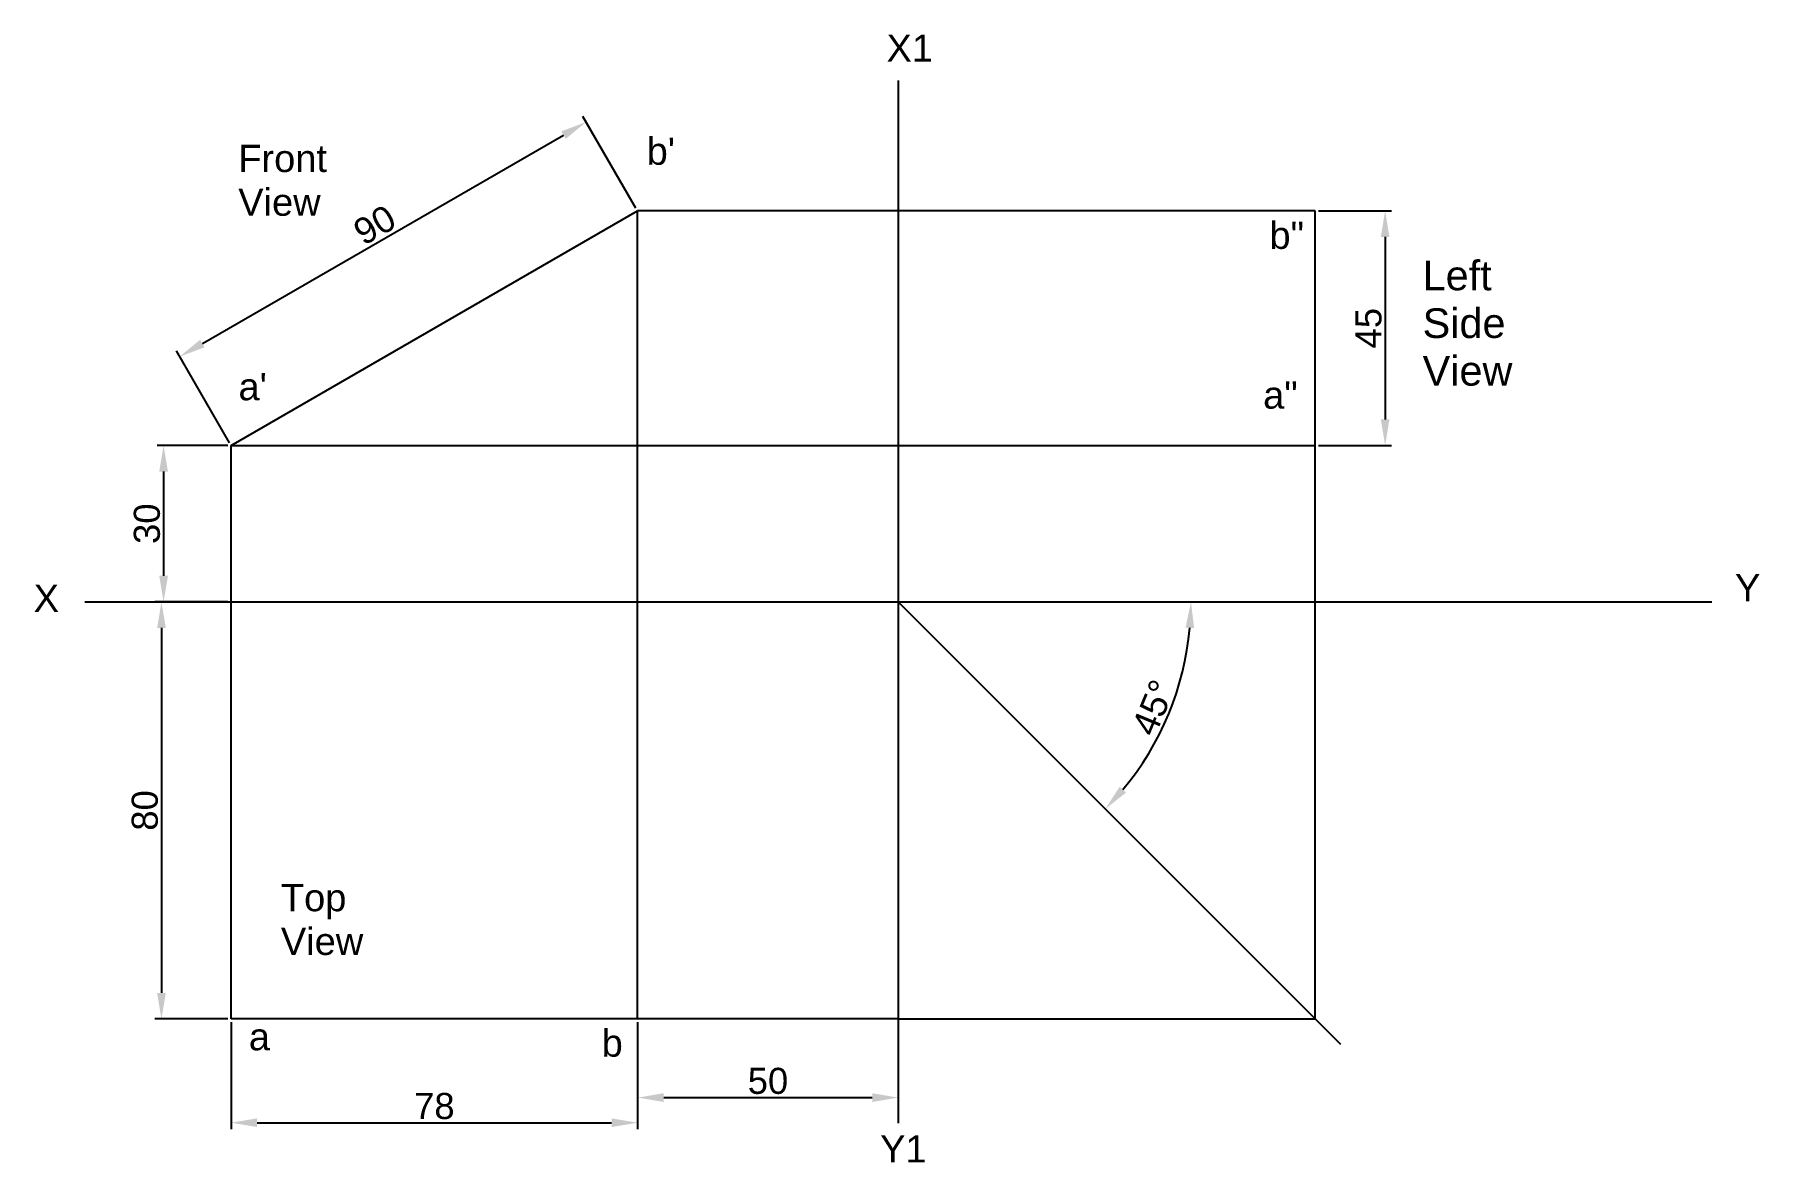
# Model space of a CAD drawing. Header units: millimetres. Extents: x -87 to 3678, y 58 to 1853.
# Drawn here: x -87.3 to 243.6, y 57.7 to 274.1 of the extents above.
import ezdxf

# ---------------------------------------------------------------- set-up
doc = ezdxf.new("R2010")
doc.units = ezdxf.units.MM
doc.styles.get("Standard").update_dxf_attribs({"font": 'arial.ttf'})
doc.dimstyles.new('ISO-25', dxfattribs={"dimtxt": 5, "dimasz": 5, "dimexe": 1.25, "dimexo": 0.625, "dimtad": 1, "dimtxsty": 'Standard', "dimcen": 2.5, "dimadec": 0, "dimazin": 0, "dimtfac": 1, "dimtmove": 0, "dimatfit": 3, "dimfxl": 1, "dimarcsym": 0})

# ---------------------------------------------------------------- blocks, each defined once
blk = doc.blocks.new('*D9')
at = {"color": 0, "lineweight": -2, "transparency": 16777216}
for p, q in [((159.02, 240.27), (173.04, 240.27)), ((171.79, 235.27), (171.79, 200.27)), ((159.02, 195.27), (173.04, 195.27))]:
    blk.add_line(p, q, dxfattribs=at)
at = {"color": 0, "transparency": 16777216}
for points in [[(170.96, 235.27), (172.62, 235.27), (171.79, 240.27)], [(170.96, 200.27), (172.62, 200.27), (171.79, 195.27)]]:
    blk.add_solid(points, dxfattribs=at)
at = {"layer": 'Defpoints', "color": 0, "transparency": 16777216}
for p in [(158.39, 240.27), (158.39, 195.27), (171.79, 195.27)]:
    blk.add_point(p, dxfattribs=at)
at = {"color": 0, "transparency": 16777216, "insert": (168.62, 217.77), "char_height": 5, "attachment_point": 5, "rotation": 90}
blk.add_mtext('45', dxfattribs=at)
blk = doc.blocks.new('*D10')
at = {"color": 0, "lineweight": -2, "transparency": 16777216}
for p, q in [((-50.23, 195.27), (-63.81, 195.27)), ((-62.56, 190.27), (-62.56, 170.27)), ((-50.23, 165.27), (-63.81, 165.27))]:
    blk.add_line(p, q, dxfattribs=at)
at = {"color": 0, "transparency": 16777216}
for points in [[(-63.39, 190.27), (-61.72, 190.27), (-62.56, 195.27)], [(-63.39, 170.27), (-61.72, 170.27), (-62.56, 165.27)]]:
    blk.add_solid(points, dxfattribs=at)
at = {"layer": 'Defpoints', "color": 0, "transparency": 16777216}
for p in [(-49.61, 195.27), (-62.56, 165.27), (-49.61, 165.27)]:
    blk.add_point(p, dxfattribs=at)
at = {"color": 0, "transparency": 16777216, "insert": (-65.74, 180.27), "char_height": 5, "attachment_point": 5, "rotation": 90}
blk.add_mtext('30', dxfattribs=at)
blk = doc.blocks.new('*D11')
at = {"color": 0, "lineweight": -2, "transparency": 16777216}
for p, q in [((-50.23, 165.27), (-64.22, 165.27)), ((-62.97, 160.27), (-62.97, 90.27)), ((-50.23, 85.27), (-64.22, 85.27))]:
    blk.add_line(p, q, dxfattribs=at)
at = {"color": 0, "transparency": 16777216}
for points in [[(-63.8, 160.27), (-62.13, 160.27), (-62.97, 165.27)], [(-63.8, 90.27), (-62.13, 90.27), (-62.97, 85.27)]]:
    blk.add_solid(points, dxfattribs=at)
at = {"layer": 'Defpoints', "color": 0, "transparency": 16777216}
for p in [(-49.61, 165.27), (-62.97, 85.27), (-49.61, 85.27)]:
    blk.add_point(p, dxfattribs=at)
at = {"color": 0, "transparency": 16777216, "insert": (-66.14, 125.27), "char_height": 5, "attachment_point": 5, "rotation": 90}
blk.add_mtext('80', dxfattribs=at)
blk = doc.blocks.new('*D12')
at = {"color": 0, "lineweight": -2, "transparency": 16777216}
for p, q in [((-49.61, 84.64), (-49.61, 64.13)), ((28.39, 84.64), (28.39, 64.13)), ((-44.61, 65.38), (23.39, 65.38))]:
    blk.add_line(p, q, dxfattribs=at)
at = {"color": 0, "transparency": 16777216}
for points in [[(-44.61, 66.21), (-44.61, 64.54), (-49.61, 65.38)], [(23.39, 66.21), (23.39, 64.54), (28.39, 65.38)]]:
    blk.add_solid(points, dxfattribs=at)
at = {"layer": 'Defpoints', "color": 0, "transparency": 16777216}
for p in [(-49.61, 85.27), (28.39, 85.27), (28.39, 65.38)]:
    blk.add_point(p, dxfattribs=at)
at = {"color": 0, "transparency": 16777216, "insert": (-10.61, 68.55), "char_height": 5, "attachment_point": 5}
blk.add_mtext('78', dxfattribs=at)
blk = doc.blocks.new('*D13')
at = {"color": 0, "lineweight": -2, "transparency": 16777216}
for p, q in [((28.39, 84.64), (28.39, 68.94)), ((78.39, 84.64), (78.39, 68.94)), ((33.39, 70.19), (73.39, 70.19))]:
    blk.add_line(p, q, dxfattribs=at)
at = {"color": 0, "transparency": 16777216}
for points in [[(33.39, 71.03), (33.39, 69.36), (28.39, 70.19)], [(73.39, 71.03), (73.39, 69.36), (78.39, 70.19)]]:
    blk.add_solid(points, dxfattribs=at)
at = {"layer": 'Defpoints', "color": 0, "transparency": 16777216}
for p in [(28.39, 85.27), (78.39, 85.27), (78.39, 70.19)]:
    blk.add_point(p, dxfattribs=at)
at = {"color": 0, "transparency": 16777216, "insert": (53.39, 73.37), "char_height": 5, "attachment_point": 5}
blk.add_mtext('50', dxfattribs=at)
blk = doc.blocks.new('*D14')
at = {"color": 0, "lineweight": -2, "transparency": 16777216}
blk.add_arc((78.39, 165.27), 56.15, 320.1035, 354.8965, dxfattribs=at)
at = {"color": 0, "transparency": 16777216}
for points in [[(133.49, 160.31), (135.15, 160.24), (134.54, 165.27)], [(122.09, 128.69), (120.86, 129.81), (118.1, 125.56)]]:
    blk.add_solid(points, dxfattribs=at)
at = {"layer": 'Defpoints', "color": 0, "transparency": 16777216}
for p in [(-77.68, 165.27), (78.39, 165.27), (234.46, 165.27), (127.02, 137.19), (163.24, 80.42)]:
    blk.add_point(p, dxfattribs=at)
at = {"color": 0, "transparency": 16777216, "insert": (127.34, 144.99), "char_height": 5, "attachment_point": 5, "rotation": 67.5}
blk.add_mtext('45°', dxfattribs=at)
blk = doc.blocks.new('*D15')
at = {"color": 0, "lineweight": -2, "transparency": 16777216}
for p, q in [((28.03, 240.78), (17.88, 258.39)), ((-55.12, 214.83), (14.17, 254.8)), ((-49.92, 195.81), (-60.08, 213.41))]:
    blk.add_line(p, q, dxfattribs=at)
at = {"color": 0, "transparency": 16777216}
for points in [[(13.76, 255.53), (14.59, 254.08), (18.5, 257.3)], [(-55.54, 215.55), (-54.7, 214.1), (-59.45, 212.33)]]:
    blk.add_solid(points, dxfattribs=at)
at = {"layer": 'Defpoints', "color": 0, "transparency": 16777216}
for p in [(18.5, 257.3), (28.35, 240.24), (-49.61, 195.27)]:
    blk.add_point(p, dxfattribs=at)
at = {"color": 0, "transparency": 16777216, "insert": (-22.06, 237.57), "char_height": 5, "attachment_point": 5, "rotation": 29.9816}
blk.add_mtext('90', dxfattribs=at)

msp = doc.modelspace()

# ---------------------------------------------------------------- linework, layer by layer
for p, q in [((78.39, 265.268), (78.39, 65.268)), ((-49.61, 195.268), (28.39, 240.268)), ((28.39, 85.268), (28.39, 240.268)), ((78.39, 240.268), (28.39, 240.268)), ((158.39, 240.268), (78.39, 240.268)), ((158.39, 165.268), (158.39, 240.268)), ((158.39, 195.268), (158.39, 240.268)), ((-49.61, 165.268), (-49.61, 195.268)), ((-49.61, 195.268), (158.39, 195.268)), ((-77.676, 165.268), (234.457, 165.268)), ((-49.61, 85.268), (-49.61, 165.268)), ((78.39, 165.268), (78.39, 85.268)), ((78.39, 165.268), (78.39, 85.268)), ((78.39, 165.268), (163.243, 80.415)), ((158.39, 85.268), (158.39, 165.268)), ((78.39, 85.268), (-49.61, 85.268)), ((28.39, 85.268), (-49.61, 85.268)), ((78.39, 85.268), (28.39, 85.268)), ((78.39, 85.268), (158.39, 85.268))]:
    msp.add_line(p, q)

# ---------------------------------------------------------------- texts
for s, height, p in [('X1', 5.2205, (76.131, 268.876)), ('Front', 5.2205, (-48.233, 247.717)), ("b'", 5.2205, (30.117, 249.117)), ('View', 5.2205, (-48.233, 239.33)), ('b"', 5.2205, (149.594, 232.987)), ('Left', 5.6927, (178.978, 225.034)), ('Side', 5.6927, (178.978, 215.889)), ('View', 5.6927, (178.978, 206.745)), ("a'", 5.2205, (-48.189, 203.953)), ('a"', 5.2205, (148.383, 202.34)), ('Y', 5.221, (238.908, 165.368)), ('X', 5.221, (-87.486, 163.36)), ('Top', 5.2205, (-40.054, 105.935)), ('View', 5.2205, (-40.054, 97.549)), ('a', 5.221, (-46.206, 79.265)), ('b', 5.221, (21.482, 78.05)), ('Y1', 5.2205, (74.907, 57.746))]:
    msp.add_text(s, height=height).set_placement(p)

# ---------------------------------------------------------------- dimensions: what is measured, and where the dimension line sits
dim = msp.add_aligned_dim(p1=(-49.61, 195.268), p2=(28.347, 240.243), distance=19.696, dimstyle='ISO-25')
dim.commit()
dim.dimension.update_dxf_attribs({"geometry": '*D15', "text_midpoint": (-22.062, 237.568)})
for base, p1, p2, picture, middle in [((171.788, 195.268), (158.39, 240.268), (158.39, 195.268), '*D9', (168.621, 217.768)), ((-62.556, 165.268), (-49.61, 195.268), (-49.61, 165.268), '*D10', (-65.736, 180.268)), ((-62.966, 85.268), (-49.61, 165.268), (-49.61, 85.268), '*D11', (-66.144, 125.268))]:
    dim = msp.add_linear_dim(base=base, p1=p1, p2=p2, angle=90, dimstyle='ISO-25')
    dim.commit()
    dim.dimension.update_dxf_attribs({"geometry": picture, "text_midpoint": middle})
dim = msp.add_angular_dim_2l(base=(127.02, 137.192), line1=((78.39, 165.268), (163.243, 80.415)), line2=((-77.676, 165.268), (234.457, 165.268)), dimstyle='ISO-25')
dim.commit()
dim.dimension.update_dxf_attribs({"geometry": '*D14', "text_midpoint": (127.342, 144.991)})
for base, p1, p2, picture, middle in [((28.39, 65.376), (-49.61, 85.268), (28.39, 85.268), '*D12', (-10.61, 68.553)), ((78.39, 70.195), (28.39, 85.268), (78.39, 85.268), '*D13', (53.39, 73.372))]:
    dim = msp.add_linear_dim(base=base, p1=p1, p2=p2, dimstyle='ISO-25')
    dim.commit()
    dim.dimension.update_dxf_attribs({"geometry": picture, "text_midpoint": middle})

doc.saveas('drawing.dxf')
